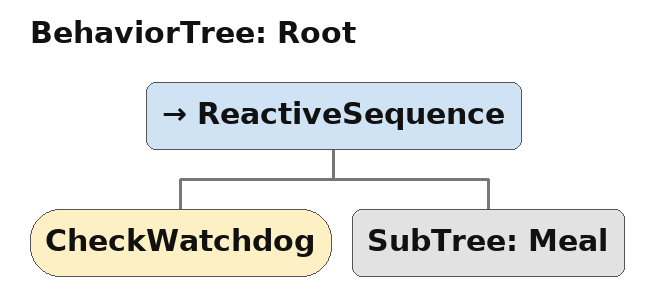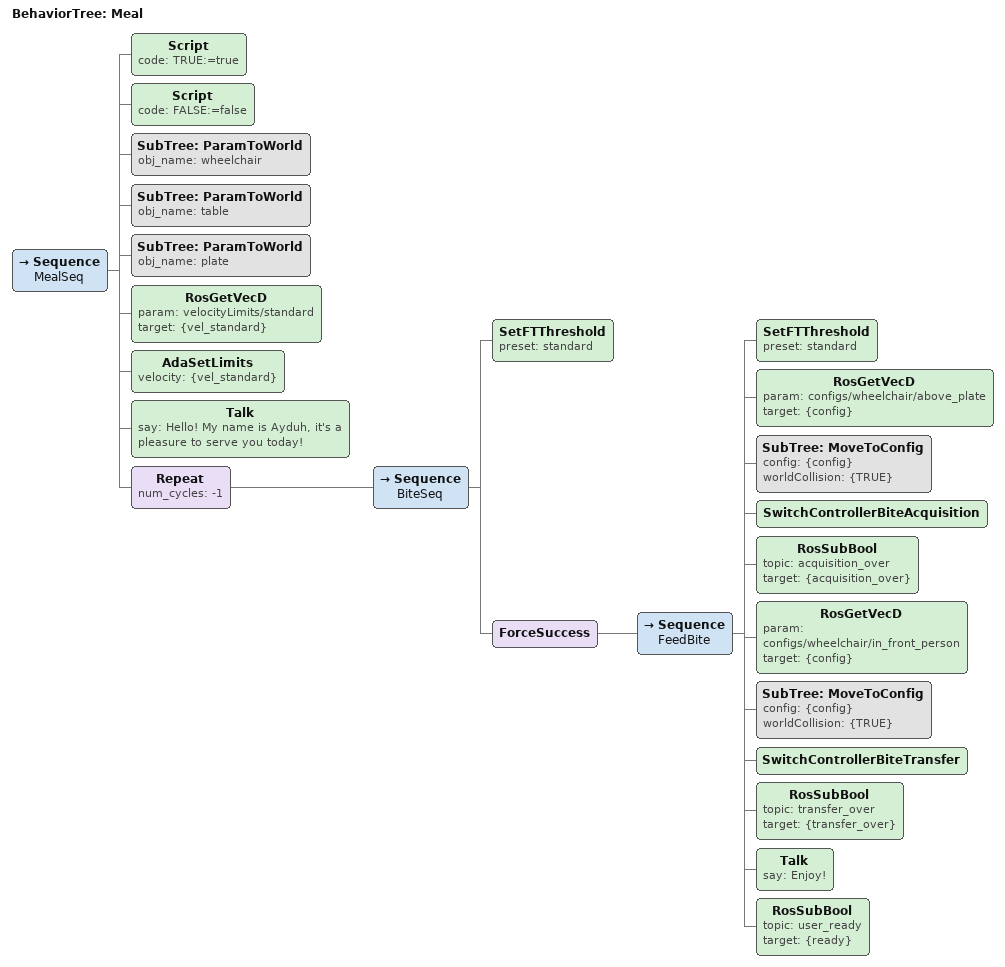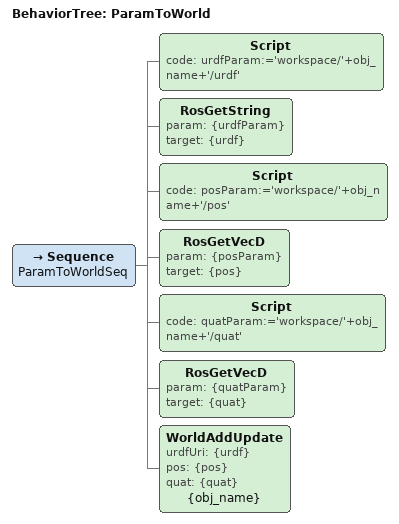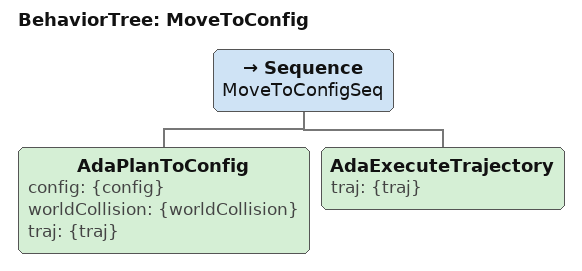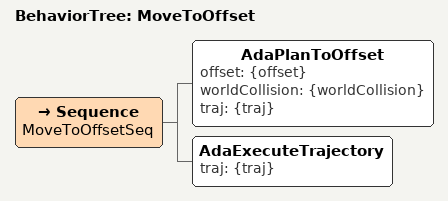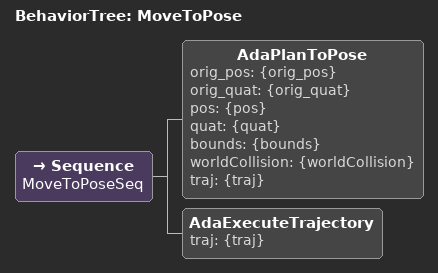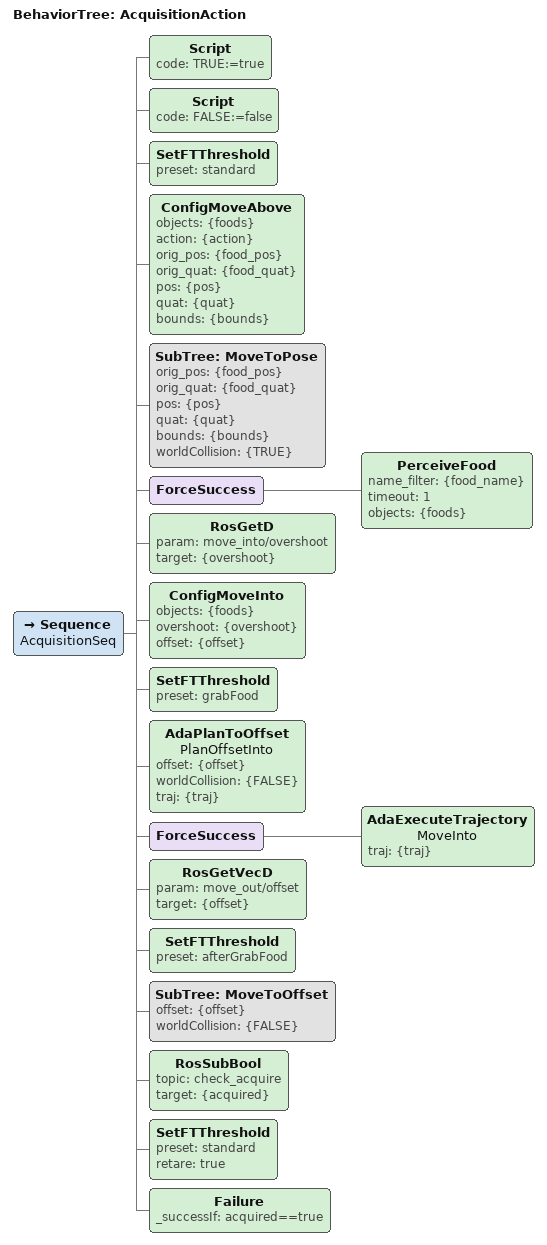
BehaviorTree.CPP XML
<root main_tree_to_execute = "Root" >
  <!-- Subtree Includes -->

  <!-- Watchdog -->
  <BehaviorTree ID="Root">
    <ReactiveSequence>
      <CheckWatchdog />
      <SubTree ID="Meal"/>
    </ReactiveSequence>
  </BehaviorTree>

  <!-- Main Meal Sequence -->
  <BehaviorTree ID="Meal">
    <Sequence name="MealSeq">
      <!-- Scripting constants -->
      <Script code=" TRUE:=true " />
      <Script code=" FALSE:=false " />

      <!-- Setup Workspace -->
      <SubTree ID="ParamToWorld" obj_name="wheelchair" />
      <SubTree ID="ParamToWorld" obj_name="table" />
      <SubTree ID="ParamToWorld" obj_name="plate" />

      <!-- Setup ADA -->
      <RosGetVecD param="velocityLimits/standard" target="{vel_standard}" />
      <AdaSetLimits velocity="{vel_standard}" />

      <Talk say="Hello! My name is Ayduh, it's a pleasure to serve you today!" />

      <!-- Bite Sequence -->
      <Repeat num_cycles="-1">
      <Sequence name="BiteSeq">
        <!-- Init FT Sensor -->
        <SetFTThreshold preset="standard" />

        <!-- Failure Just Restarts -->
        <ForceSuccess>
        <Sequence name="FeedBite">

          <!-- Init FT Sensor -->
          <SetFTThreshold preset="standard" />

          <!-- Move Above Plate -->
          <RosGetVecD param="configs/wheelchair/above_plate" target="{config}" />
          <SubTree ID="MoveToConfig" config="{config}" worldCollision="{TRUE}" />

          <!-- Transfer -->

          <SwitchControllerBiteAcquisition/>
          <RosSubBool topic="acquisition_over" target="{acquisition_over}" />

          <!-- Move in Front of Person -->
          <RosGetVecD param="configs/wheelchair/in_front_person" target="{config}" />
          <SubTree ID="MoveToConfig" config="{config}" worldCollision="{TRUE}" />

          <SwitchControllerBiteTransfer/>
          <RosSubBool topic="transfer_over" target="{transfer_over}" />

          <!-- Wait for User Ready -->
          <Talk say="Enjoy!" />
          <RosSubBool topic="user_ready" target="{ready}" />

        </Sequence>
        </ForceSuccess>
      </Sequence>
      </Repeat>
    </Sequence>
  </BehaviorTree>

  <!-- Pull from Param Server and add to World -->
  <BehaviorTree ID="ParamToWorld">
    <Sequence name="ParamToWorldSeq">
      <Script code=" urdfParam:='workspace/'+obj_name+'/urdf' " />
      <RosGetString param="{urdfParam}" target="{urdf}" />

      <Script code=" posParam:='workspace/'+obj_name+'/pos' " />
      <RosGetVecD param="{posParam}" target="{pos}" />

      <Script code=" quatParam:='workspace/'+obj_name+'/quat' " />
      <RosGetVecD param="{quatParam}" target="{quat}" />
      <WorldAddUpdate urdfUri="{urdf}" pos="{pos}" quat="{quat}" name="{obj_name}" />
    </Sequence>
  </BehaviorTree>

  <!-- Movement Trees -->
  <BehaviorTree ID="MoveToConfig">
    <Sequence name="MoveToConfigSeq">
      <AdaPlanToConfig config="{config}" worldCollision="{worldCollision}" traj="{traj}" />
      <AdaExecuteTrajectory traj="{traj}" />
    </Sequence>
  </BehaviorTree>
  <BehaviorTree ID="MoveToOffset">
    <Sequence name="MoveToOffsetSeq">
      <AdaPlanToOffset offset="{offset}" worldCollision="{worldCollision}" traj="{traj}" />
      <AdaExecuteTrajectory traj="{traj}" />
    </Sequence>
  </BehaviorTree>
  <BehaviorTree ID="MoveToPose">
    <Sequence name="MoveToPoseSeq">
      <AdaPlanToPose orig_pos="{orig_pos}" orig_quat="{orig_quat}"
         pos="{pos}" quat="{quat}" bounds="{bounds}" worldCollision="{worldCollision}" traj="{traj}" />
      <AdaExecuteTrajectory traj="{traj}" />
    </Sequence>
  </BehaviorTree>

  <!-- Bite Acquisition -->
  <BehaviorTree ID="AcquisitionAction">
  <Sequence name="AcquisitionSeq">
    <!-- Scripting constants -->
    <Script code=" TRUE:=true " />
    <Script code=" FALSE:=false " />

    <!-- Move Above -->
    <SetFTThreshold preset="standard" />
    <ConfigMoveAbove objects="{foods}" action="{action}" orig_pos="{food_pos}" orig_quat="{food_quat}" pos="{pos}" quat="{quat}" bounds="{bounds}" />
    <SubTree ID="MoveToPose" orig_pos="{food_pos}" orig_quat="{food_quat}" pos="{pos}" quat="{quat}" bounds="{bounds}" worldCollision="{TRUE}" />

    <!-- Try Redetect Foods -->
    <ForceSuccess>
      <PerceiveFood name_filter="{food_name}" timeout="1" objects="{foods}" />
    </ForceSuccess>

    <!-- Move Into -->
    <RosGetD param="move_into/overshoot" target="{overshoot}" />
    <ConfigMoveInto objects="{foods}" overshoot="{overshoot}" offset="{offset}" />
    <SetFTThreshold preset="grabFood" />
    <!-- FT Sensor Trip is Okay -->
    <AdaPlanToOffset name="PlanOffsetInto" offset="{offset}" worldCollision="{FALSE}" traj="{traj}" />
    <ForceSuccess><AdaExecuteTrajectory name="MoveInto" traj="{traj}" /></ForceSuccess>

    <!-- Move Out -->
    <RosGetVecD param="move_out/offset" target="{offset}" />
    <SetFTThreshold preset="afterGrabFood" />
    <SubTree ID="MoveToOffset" offset="{offset}" worldCollision="{FALSE}" />

    <!-- Check Acquisition -->
    <RosSubBool topic="check_acquire" target="{acquired}" />
    <SetFTThreshold preset="standard" retare="true" />
    <Failure _successIf="acquired==true" />
  </Sequence>
  </BehaviorTree>
</root>
